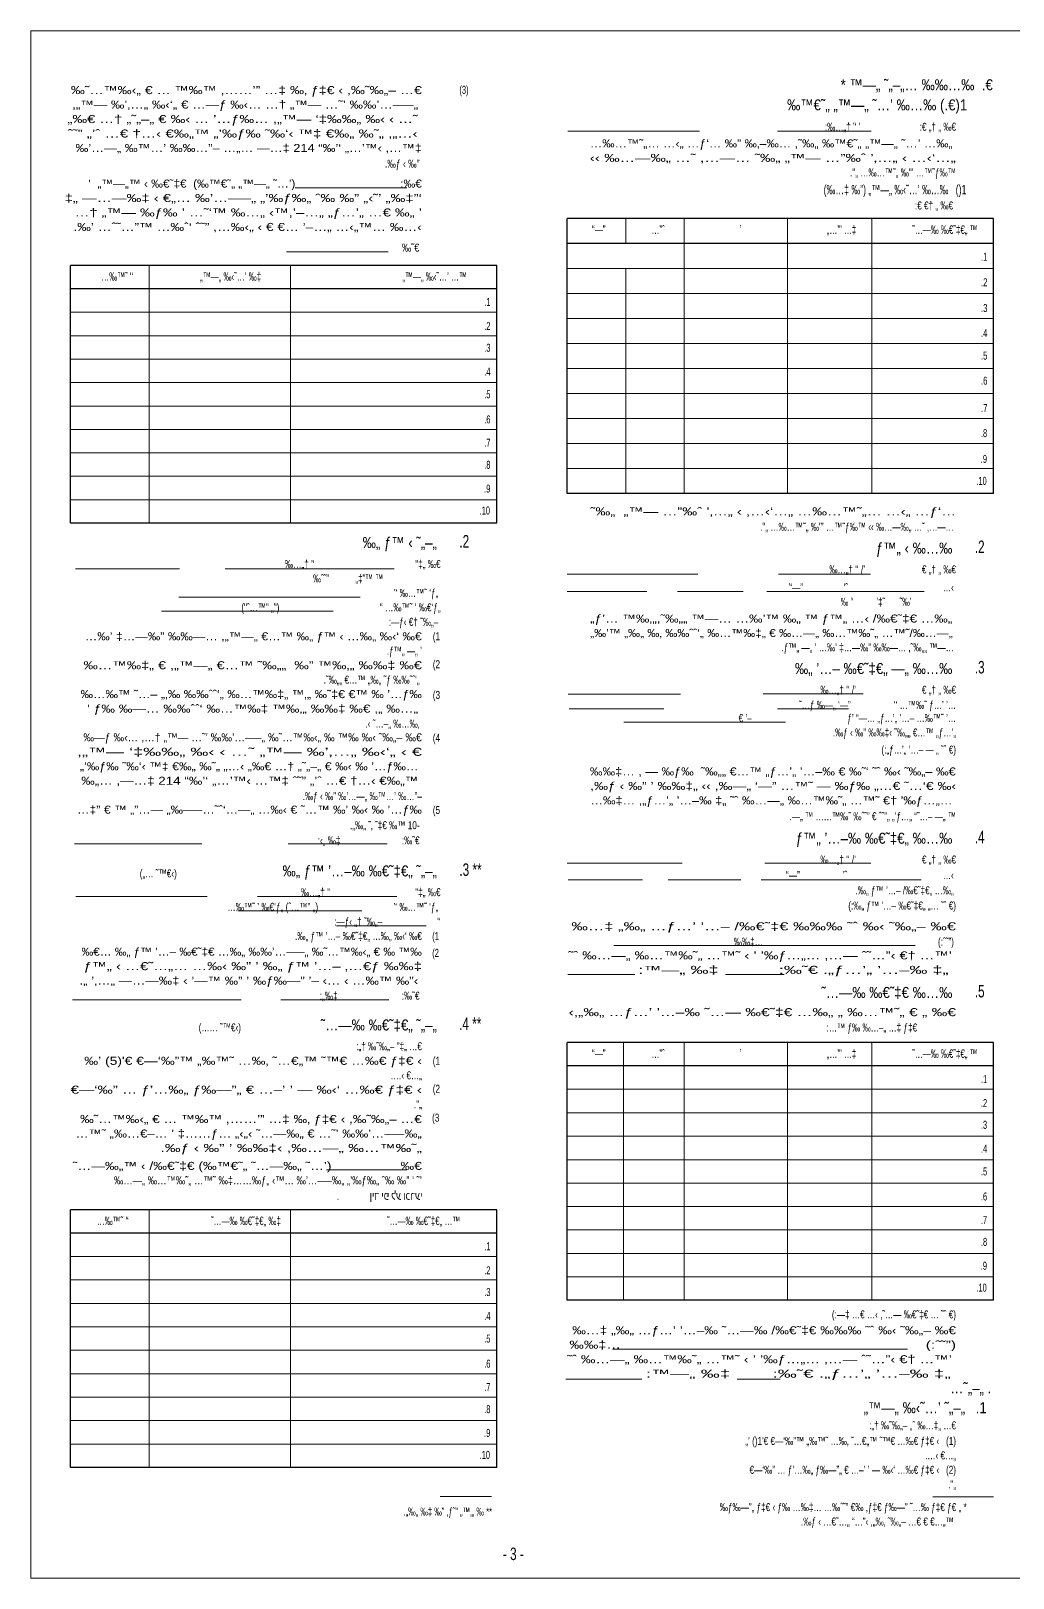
# Model space of a CAD drawing. Extents: x 7547 to 13940, y 5348 to 8442.
# Drawn here: x 7547 to 9512, y 5348 to 8442 of the extents above; entities that cross this region are included whole.
import ezdxf
from ezdxf.enums import TextEntityAlignment as Align

# ---------------------------------------------------------------- set-up
doc = ezdxf.new("R2010")
doc.units = 0
doc.header["$LTSCALE"] = 50
doc.header["$MEASUREMENT"] = 0
doc.layers.add('AXES', color=7, linetype='CONTINUOUS')
for name, color, linetype, lineweight in [('misger-1', 11, 'CONTINUOUS', 30), ('misger-d', 1, 'CONTINUOUS', 18), ('text-1', 11, 'CONTINUOUS', 30), ('TEXT-d', 1, 'CONTINUOUS', 18), ('text-t', 1, 'CONTINUOUS', 18)]:
    doc.layers.add(name, color=color, linetype=linetype, lineweight=lineweight)
doc.styles.add('FONT_9_HAND', font='heb.shx', dxfattribs={"width": 0.8})
doc.styles.add('HEB2', font='heb.shx', dxfattribs={"width": 1.3, "height": 2})
doc.styles.add('TEXT', font='techno.shx', dxfattribs={"width": 0.8, "height": 20})

msp = doc.modelspace()

# ---------------------------------------------------------------- linework, layer by layer
at = {"layer": 'misger-1'}
for p, q in [((9472.4, 8067), (8619.3, 8067)), ((8619.3, 7517), (8619.3, 8067)), ((9472.4, 7517), (9472.4, 8067)), ((9472.4, 8017), (8619.3, 8017)), ((8478.7, 7973.3), (7625.6, 7973.3)), ((7625.6, 7457.6), (7625.6, 7973.3)), ((8478.7, 7457.6), (8478.7, 7973.3)), ((8478.7, 7926.4), (7625.6, 7926.4)), ((9472.4, 7517), (8619.3, 7517)), ((8478.7, 7457.6), (7625.6, 7457.6)), ((9472.4, 6419.3), (8619.3, 6419.3)), ((8619.3, 5903.7), (8619.3, 6419.3)), ((9472.4, 5903.7), (9472.4, 6419.3)), ((9472.4, 6372.4), (8619.3, 6372.4)), ((8478.7, 6084.9), (7625.6, 6084.9)), ((7625.6, 5569.3), (7625.6, 6084.9)), ((8478.7, 5569.3), (8478.7, 6084.9)), ((8478.7, 6038.1), (7625.6, 6038.1)), ((9472.4, 5903.7), (8619.3, 5903.7)), ((8478.7, 5569.3), (7625.6, 5569.3))]:
    msp.add_line(p, q, dxfattribs=at)
at = {"layer": 'misger-d'}
for p, q in [((8736.5, 8017), (8736.5, 8067)), ((8853.7, 7517), (8853.7, 8067)), ((9059.9, 7517), (9059.9, 8067)), ((9228.7, 7517), (9228.7, 8067)), ((7783.1, 7457.6), (7783.1, 7973.3)), ((8066.2, 7457.6), (8066.2, 7973.3)), ((9472.4, 7967), (8619.3, 7967)), ((8736.5, 7517), (8736.5, 7967)), ((9472.4, 7917), (8619.3, 7917)), ((8478.7, 7879.5), (7625.6, 7879.5)), ((9472.4, 7867), (8619.3, 7867)), ((8478.7, 7832.6), (7625.6, 7832.6)), ((9472.4, 7817), (8619.3, 7817)), ((8478.7, 7785.8), (7625.6, 7785.8)), ((9472.4, 7767), (8619.3, 7767)), ((8478.7, 7738.9), (7625.6, 7738.9)), ((9472.4, 7717), (8619.3, 7717)), ((8478.7, 7692), (7625.6, 7692)), ((8478.7, 7645.1), (7625.6, 7645.1)), ((9472.4, 7667), (8619.3, 7667)), ((9472.4, 7617), (8619.3, 7617)), ((8478.7, 7598.3), (7625.6, 7598.3)), ((8478.7, 7551.4), (7625.6, 7551.4)), ((9472.4, 7567), (8619.3, 7567)), ((8478.7, 7504.5), (7625.6, 7504.5)), ((8731.8, 5903.7), (8731.8, 6419.3)), ((8853.7, 5903.7), (8853.7, 6419.3)), ((9059.9, 5903.7), (9059.9, 6419.3)), ((9228.7, 5903.7), (9228.7, 6419.3)), ((9472.4, 6325.6), (8619.3, 6325.6)), ((9472.4, 6278.7), (8619.3, 6278.7)), ((9472.4, 6231.8), (8619.3, 6231.8)), ((9472.4, 6184.9), (8619.3, 6184.9)), ((9472.4, 6138.1), (8619.3, 6138.1)), ((7783.1, 5569.3), (7783.1, 6084.9)), ((8066.2, 5569.3), (8066.2, 6084.9)), ((9472.4, 6091.2), (8619.3, 6091.2)), ((9472.4, 6044.3), (8619.3, 6044.3)), ((8478.7, 5991.2), (7625.6, 5991.2)), ((9472.4, 5997.4), (8619.3, 5997.4)), ((8478.7, 5944.3), (7625.6, 5944.3)), ((9472.4, 5950.6), (8619.3, 5950.6)), ((8478.7, 5897.4), (7625.6, 5897.4)), ((8478.7, 5850.6), (7625.6, 5850.6)), ((8478.7, 5803.7), (7625.6, 5803.7)), ((8478.7, 5756.8), (7625.6, 5756.8)), ((8478.7, 5709.9), (7625.6, 5709.9)), ((8478.7, 5663.1), (7625.6, 5663.1)), ((8478.7, 5616.2), (7625.6, 5616.2))]:
    msp.add_line(p, q, dxfattribs=at)
msp.add_lwpolyline([(7546.6, 5348.3), (13940.2, 5348.3), (13940.2, 8442), (7546.6, 8442)], close=True, dxfattribs=at)
at = {"layer": 'TEXT-d', "color": 9}
for p, q in [((8884.4, 8241.5), (8620.5, 8241.5)), ((9227.8, 8241.5), (9040.1, 8241.5)), ((8298.5, 8128.5), (8075.4, 8128.5)), ((8261.5, 8000.5), (8057.8, 8000.5)), ((7843.6, 7366.5), (7635.5, 7366.5)), ((8273.5, 7366.5), (7935.2, 7366.5)), ((8619.5, 7355.5), (8881.1, 7355.5)), ((9041.9, 7355.5), (9226.2, 7355.5)), ((8205.5, 7309.5), (7842.3, 7309.5)), ((8619.5, 7320.9), (8778.9, 7320.9)), ((8840.1, 7320.9), (8971.3, 7320.9)), ((9018.8, 7320.9), (9333.7, 7320.9)), ((8151, 7281.5), (7807.5, 7281.5)), ((9211.5, 7116.5), (9011.4, 7116.5)), ((8846.4, 7115.5), (8621.5, 7115.5)), ((8812.7, 7086.5), (8623.5, 7086.5)), ((9182.5, 7086.5), (9040.1, 7086.5)), ((9056.3, 7059.5), (8732.9, 7059.5)), ((7888.5, 6816.5), (7633.5, 6816.5)), ((8259.5, 6816.5), (8061.3, 6816.5)), ((8849.3, 6777.5), (8619.5, 6777.5)), ((9227.2, 6777.5), (9015, 6777.5)), ((8770.3, 6744.5), (8621.5, 6744.5)), ((8967, 6744.5), (8821.4, 6744.5)), ((9327.5, 6744.5), (9007.3, 6744.5)), ((7899.4, 6711.5), (7636.5, 6711.5)), ((8208.5, 6682.5), (7960.6, 6682.5)), ((8278.5, 6711.5), (8000.1, 6711.5)), ((8337.5, 6652.5), (8158.1, 6652.5)), ((9315.5, 6613.5), (8713, 6613.5)), ((8754.5, 6555.5), (8620.5, 6555.5)), ((9053.5, 6555.5), (8936.5, 6555.5)), ((7967.4, 6504.5), (7629.5, 6504.5)), ((8262.5, 6504.5), (8046.4, 6504.5)), ((8298.5, 6164.5), (8137.6, 6164.5)), ((8710.1, 5806), (9300.5, 5806)), ((8768.5, 5746.2), (8616.9, 5746.2)), ((9045.7, 5746.2), (8959.7, 5746.2)), ((8468.1, 5511.4), (8365.3, 5511.4))]:
    msp.add_line(p, q, dxfattribs=at)
at = {"layer": 'TEXT-d', "ltscale": 8}
msp.add_line((9472.6, 5511), (9351.1, 5511), dxfattribs=at)

# ---------------------------------------------------------------- texts
at = {"layer": 'AXES', "color": 3, "linetype": 'Continuous', "style": 'FONT_9_HAND', "width": 0.705882}
for s, p in [('.2', (8403.7, 7409)), ('.2', (9434.9, 7397.9)), ('.3', (9434.9, 7157.2)), ('.4', (9434.9, 6817.7)), ('.3 **', (8403.7, 6752.4)), ('.5', (9434.9, 6509.4)), ('.4 **', (8403.2, 6444.3)), ('- 3 -', (8490.8, 5384.2))]:
    msp.add_text(s, height=25, dxfattribs=at).set_placement(p)
at = {"layer": 'text-1', "ltscale": 8, "style": 'HEB2', "width": 0.9}
for s, p in [('* ™—„ ˜„–„… ‰‰…‰  .€', (9471, 8323.4)), ('‰™€˜„ „™—„ ˜…’ ‰…‰ (.€)1', (9419.8, 8283.2)), ('‰„ ƒ™ ‹ ˜„–„^J', (8366.2, 7408)), ('ƒ™„ ‹ ‰…‰^J', (9397.4, 7396.9)), ('‰„ ’…– ‰€˜‡€„ —„ ‰…‰^J', (9397.4, 7156.1)), ('ƒ™„ ’…–‰ ‰€˜‡€„ ‰…‰^J', (9397.4, 6816.7)), ('‰„ ƒ™ ’…–‰ ‰€˜‡€„ ˜„–„^J', (8366.2, 6751.3)), ('˜…—‰ ‰€˜‡€ ‰…‰^J', (9397.4, 6508.3)), ('˜…—‰ ‰€˜‡€„ ˜„–„^J', (8366.2, 6443.3)), ('…˜„–„ .^J', (9475.3, 5717.4)), ('„™—„ ‰‹˜…’ ˜„–„^J', (9422.9, 5677.9))]:
    msp.add_text(s, height=22, dxfattribs=at).set_placement(p, align=Align.RIGHT)
at = {"layer": 'text-1', "color": 1, "ltscale": 8, "style": 'HEB2', "width": 0.7}
msp.add_text('(‰…‡ ‰”) „™—„ ‰‹˜…’ ‰…‰   ()1', height=18.75, dxfattribs=at).set_placement((9418.2, 8115.4), align=Align.RIGHT)
at = {"layer": 'text-1', "ltscale": 8, "style": 'HEB2', "width": 0.9}
msp.add_text('.1', height=22, dxfattribs=at).set_placement((9436.7, 5677.9))
at = {"layer": 'TEXT-d', "ltscale": 8, "style": 'HEB2'}
for s, width, p, p2 in [('‰˜…™‰‹„ € … ™‰™ ,……’” …‡ ‰‚ ƒ‡€ ‹ ,‰˜‰„– …€', 0.911132, (7626.3, 8315.7), (8328.7, 8315.7)), (',„™— ‰’‚…„ ‰‹‘„ € …—ƒ ‰‹… …† „™— …˜’ ‰‰’…–—„^J', 0.854083, (7629, 8286.8), (8328.7, 8286.8)), ('„‰€ …† „˜„–„ € ‰‹ … ’…ƒ‰… ,„™— ‘‡‰‰„ ‰‹ ‹ …˜^J', 0.857566, (7619.7, 8257.8), (8328.7, 8257.8)), ('ˆ˜” „’ˆ …€ †…‹ €‰„™ „’‰ƒ‰ ˜‰‘‹ ™‡ €‰„ ‰˜„ ,„…‹^J', 0.903731, (7619.7, 8228.9), (8328.7, 8228.9)), ('‰’…—„ ‰™…’ ‰‰…”– …„… —…‡ 214 “‰’‘ „…’™‹ ,…™‡', 0.874399, (7635.7, 8200), (8328.7, 8200)), ('…‰…™˜„… …‹„ …ƒ‘… ‰” ‰‚–‰… ,˜‰„ ‰™€˜„ „™—„ ˜…’ …‰„^J', 0.831001, (8664.9, 8209.1), (9397.4, 8209.1)), ('‹‹ ‰…—‰„ …˜ ,…—… ˜‰„ „™— …”‰ˆ ’‚…„ ‹ …‹‘…„', 0.79686, (8664.5, 8180.2), (9397, 8180.2)), ('’  „™—„™ ‹ ‰€˜‡€  (‰™€˜„ „™—„ ˜…’)                                :‰€', 0.697138, (7661.2, 8128.8), (8328.7, 8128.8)), ('‡„ —…—‰‡ ‹ €„… ‰’…–—„ „’‰ƒ‰„ ˆ‰ ‰” „‹˜’ „‰‡”‘', 0.875241, (7614, 8099.9), (8328.7, 8099.9)), ('…† „™— ‰ƒ‰ ’ …˜‘™ ‰…„ ‹™,’–…„ „ƒ…’„ …€ ‰„ ’', 0.832259, (7634, 8071), (8328.7, 8071)), ('.‰’ …ˆ˜…”™ …‰ˆ‘ ˆ˜” ,…‰‹„ ‹ € €… ’–…„ …‹„™… ‰…‹', 0.78834, (7631.4, 8042.1), (8328.7, 8042.1)), ('˜‰„  „™— …”‰ˆ ’‚…„ ‹ ,…‹‘…„ …‰…™˜„… …‹„ …ƒ‘…', 0.848763, (8666, 7473.2), (9397.5, 7473.2)), ('„ƒ’… ™‰‚„,˜‰„„ ™—… …‰’™ ‰„ ™ ƒ™„ …‹ /‰€˜‡€ …‰„^J', 0.817047, (8665.2, 7259), (9397.4, 7259)), ('…‰’ ‡…—‰” ‰‰—… ,„™—„ €…™ ‰„ ƒ™ ‹ …‰„ ‰‹‘ ‰€', 0.811528, (7654.4, 7223.5), (8328.7, 7223.5)), ('„‰’™ „‰„ ‰‚ ‰‰ˆˆ‘„ ‰…™‰‡„ € ‰…—„ ‰…™‰˜„ …™˜/‰…—„^J', 0.816652, (8665.4, 7230.1), (9397.5, 7230.1)), ('‰…™‰‡„ € ,„™—„ €…™ ˜‰„„  ‰” ™‰‚„ ‰‰‡ ‰€', 0.884499, (7651.6, 7165.7), (8328.7, 7165.7)), ('‰…‰™ ˜…– „‚‰ ‰‰ˆˆ‘„ ‰…™‰‡„ ™‚„ ‰˜‡€ €™ ‰ ’…ƒ‰', 0.898399, (7645.9, 7107.9), (8328.7, 7107.9)), ('’ ƒ‰ ‰—… ‰‰ˆˆ‘ ‰…™‰‡ ™‰‚„ ‰‰‡ ‰€ ,„ ‰…„^J', 0.859836, (7658.7, 7078.9), (8328.7, 7078.9)), ('‰—ƒ ‰‹… ,…† „™— …˜’ ‰‰’…–—„ ‰˜…™‰‹„ ‰ ™‰ ‰‹ ˜‰„– ‰€', 0.818889, (7651.6, 7021.5), (8328.7, 7021.5)), (',„™— ‘‡‰‰„ ‰‹ ‹ …˜ „™— ‰’‚…„ ‰‹‘„ ‹ €', 0.815929, (7638.8, 6992.5), (8328.7, 6992.5)), ('„’‰ƒ‰ ˜‰‘‹ ™‡ €‰„ ‰˜„ „…‹ „‰€ …† „˜„–„ € ‰‹ ‰ ’…ƒ‰…^J', 0.846787, (7644.5, 6963.6), (8328.7, 6963.6)), ('‰‰‡… , — ‰ƒ‰  ˜‰„„ €…™ „ƒ…’„ ’…–‰ € ‰˜‘ ˜ˆ ‰‹ ˜‰„– ‰€', 0.765388, (8664.8, 6953.2), (9396.7, 6953.2)), ('‰„… ,—…‡ 214 “‰’‘ „…’™‹ …™‡ ˆ˜” „’ˆ …€ †…‹ €‰„™^J', 0.818899, (7647.3, 6934.7), (8328.7, 6934.7)), (',‰ƒ ‹ ‰” ’ ‰‰‡„ ‹‹ ,‰—„ ‘—” …™˜ — ‰ƒ‰ „…€ ˜…‘€ ‰‹', 0.776782, (8665.5, 6924.3), (9397.4, 6924.3)), ('…‰‡… ,„ƒ…’„ ’…–‰ ‡„ ˜ˆ ‰…—„ ‰…™‰˜„ …™˜ €† ’‰ƒ…„…^J', 0.815559, (8665.6, 6895.3), (9397.4, 6895.3)), ('…‡” € ™ „”…— „‰–—…˜ˆ‘…—„ …‰‹ € ˜…™ ‰’ ‰‹ ‰ ’…ƒ‰', 0.818692, (7638.8, 6876.9), (8328.7, 6876.9)), ('‰…‡ „‰„ …ƒ…’ ’…– /‰€˜‡€ ‰‰‰ ˜ˆ ‰‹ ˜‰„– ‰€', 0.960191, (8627.8, 6643.6), (9397.4, 6643.6)), ('‰€… ‰„ ƒ™ ’…– ‰€˜‡€ …‰„ ‰‰’…–—„ ‰˜…™‰‹„ € ‰ ™‰', 0.841254, (7647.8, 6592.8), (8328.7, 6592.8)), ('˜ˆ ‰…—„ ‰…™‰˜„ …™˜ ‹ ’ ’‰ƒ…„… ,…— ˆ˜…”‹ €† …™’^J', 0.871913, (8621.9, 6585.4), (9397.4, 6585.4)), ('ƒ™„ ‹ …€˜…„… …‰‹ ‰” ’ ‰„ ƒ™ ’…– ‚…€ƒ ‰‰‡', 0.808866, (7652, 6563.9), (8328.7, 6563.9)), ('          :™—„ ‰‡            :‰˜€ .„ƒ…’„ ’…–‰ ‡„^J', 0.938401, (8661.2, 6556.5), (9392.4, 6556.5)), ('‹,„‰„ …ƒ…’ ’…–‰ ˜…— ‰€˜‡€ …‰„ „ ‰…™˜„ € „ ‰€', 0.840012, (8622.2, 6471.9), (9397.4, 6471.9)), ("‰’ (5)'€ €—‘‰”™ „‰™˜ …‰‚ ˜…€„™ ˜™€ …‰€ ƒ‡€ ‹", 0.836397, (7653.3, 6374.6), (8328.7, 6374.6)), ('€—‘‰” … ƒ’…‰„ ƒ‰—”„ € …–’ ’ — ‰‹‘ …‰€ ƒ‡€ ‹', 0.834362, (7626, 6316.8), (8328.7, 6316.8)), ('‰˜…™‰‹„ € … ™‰™ ,……’” …‡ ‰‚ ƒ‡€ ‹ ,‰˜‰„– …€', 0.887102, (7644.9, 6258.1), (8328.7, 6258.1)), ('…™˜ „‰…€–… ’ ‡……ƒ… „‹„‹ ˜…—‰„ € …˜’ ‰‰’…–—‰„', 0.858382, (7635.8, 6229.2), (8328.7, 6229.2)), ('                          .‰ƒ ‹ ‰” ’ ‰‰‡‹ ,‰…—„ ‰…™‰˜„', 0.977482, (7577.4, 6200.3), (8328.7, 6200.3)), ('˜…—‰„™ ‹ /‰€˜‡€ (‰™€˜„ ˜…—‰„ ˜…’)                  ‰€', 0.865407, (7630.4, 6164.5), (8328.7, 6164.5)), ('‰…—„ ‰…™‰˜„ …™˜ ‰‡……‰ƒ„ ‹™… ‰’…–—‰„ „’‰ƒ‰„ ˆ‰ ‰” ’ ˜’', 0.665263, (7712.7, 6135.6), (8328.7, 6135.6)), ('‰…‡ „‰„ …ƒ…’ ’…–‰ ˜…—‰ /‰€˜‡€ ‰‰‰ ˜ˆ ‰‹ ˜‰„– ‰€', 0.845609, (8629.5, 5835.8), (9397.4, 5835.8)), ('‰‰‡…                                                                               ', 0.783349, (8623.9, 5806.9), (9361.3, 5806.9)), ('                                                                              (:ˆ˜”)', 0.803843, (8660, 5806.9), (9397.4, 5806.9)), ('˜ˆ ‰…—„ ‰…™‰˜„ …™˜ ‹ ’ ’‰ƒ…„… ,…— ˆ˜…”‹ €† …™’^J', 0.87488, (8619.3, 5777.9), (9397.4, 5777.9)), ('           :™—„ ‰‡        :‰˜€ .„ƒ…’„ ’…–‰ ‡„^J', 0.985837, (8660.8, 5749), (9397.4, 5749))]:
    msp.add_text(s, height=16, dxfattribs=dict(at, width=width)).set_placement(p, p2, align=Align.FIT)
for s, width, p in [('(3)', 0.709121, (8403.7, 8316.3)), ('.1', 0.733354, (9447.2, 7982.4)), ('.2', 0.733354, (9447.2, 7931.4)), ('.1', 0.7, (8453.5, 7892)), ('.3', 0.733354, (9447.2, 7879.9)), ('.2', 0.7, (8453.5, 7844.1)), ('.4', 0.733354, (9447.2, 7830)), ('.3', 0.7, (8453.5, 7800.5)), ('.5', 0.733354, (9447.2, 7784.8)), ('.4', 0.7, (8453.5, 7752.6)), ('.6', 0.733354, (9447.2, 7734.7)), ('.5', 0.7, (8453.5, 7707.5)), ('.6', 0.7, (8453.5, 7657.3)), ('.7', 0.733354, (9447.2, 7680)), ('.8', 0.675946, (9447.2, 7629.8)), ('.7', 0.7, (8453.5, 7610.6)), ('.8', 0.675946, (8453.5, 7566.4)), ('.9', 0.675946, (9446.9, 7578.2)), ('.10', 0.675946, (9438, 7534.3)), ('.9', 0.675946, (8453.2, 7518.8)), ('.10', 0.675946, (8444.3, 7475)), ('(1', 0.765388, (8350.6, 7223.5)), ('(2', 0.765388, (8350.6, 7167.6)), ('(3', 0.765388, (8350.6, 7106.3)), ('(4', 0.765388, (8350.6, 7020.6)), ('(5', 0.765388, (8350.6, 6876.2)), ('(1', 0.709121, (8349.4, 6623.9)), ('(2', 0.709121, (8349.4, 6590.5)), (':…™ ƒ‰ ‰…–„ …‡ ƒ‡€', 0.765388, (9138.4, 6441.2)), ('(1', 0.765388, (8350.5, 6374.6)), ('.1', 0.675946, (9447.2, 6338.1)), ('(2', 0.765388, (8350.5, 6318.7)), ('.2', 0.675946, (9447.2, 6290.1)), ('(3', 0.765388, (8349.1, 6260.9)), ('.3', 0.675946, (9447.2, 6246.6)), ('.4', 0.675946, (9447.2, 6198.6)), ('.5', 0.675946, (9447.2, 6153.5)), ('.6', 0.675946, (9447.2, 6103.3)), ('.7', 0.675946, (9447.2, 6056.6)), ('.1', 0.675946, (8453.5, 6003.7)), ('.8', 0.675946, (9447.2, 6012.5)), ('.2', 0.675946, (8453.5, 5955.7)), ('.9', 0.675946, (9446.9, 5964.8)), ('.3', 0.675946, (8453.5, 5912.2)), ('.10', 0.675946, (9438, 5921)), ('.4', 0.675946, (8453.5, 5864.3)), ('.5', 0.675946, (8453.5, 5819.1)), ('.6', 0.675946, (8453.5, 5769)), ('.7', 0.675946, (8453.5, 5722.3)), ('.8', 0.675946, (8453.5, 5678.1)), ('.9', 0.675946, (8453.2, 5630.5)), ('.10', 0.675946, (8444.3, 5586.6))]:
    msp.add_text(s, height=16, dxfattribs=dict(at, width=width)).set_placement(p)
for s, height, width, p in [("      :‰…„† '‘ ’                          :€ „† „ ‰€", 16, 0.765388, (9397.4, 8242.4)), ('.‰ƒ ‹ ‰”^J', 16, 0.79686, (8328.7, 8168.5)), ('."„ …‰…™˜„ ‰"’ …™˜ƒ‰™', 16, 0.765388, (9397.2, 8151)), (':€ €† „ ‰€', 16, 0.765388, (9391.6, 8085.1)), ("'‘—”^J", 17, 0.7, (8700.5, 8036.2)), ('…”ˆ^J', 17, 0.7, (8819.1, 8036.2)), ('’^J', 17, 0.7, (8972.7, 8037.2)), ('„…’” …‡', 17, 0.7, (9197.9, 8036.2)), ('˜…—‰ ‰€˜‡€„ ™', 17, 0.7, (9440.6, 8036.2)), ('‰˜€^J', 16, 0.857536, (8328.7, 8000.7)), ("…‰™˜ '‘", 17, 0.7, (7751.3, 7942.5)), ('„™—„ ‰‹˜…’ ‰‡^J', 17, 0.7, (8011.5, 7942.5)), ('„™—„ ‰‹˜…’ …™', 17, 0.7, (8418.8, 7942.5)), ('."„ …‰…™˜„ ‰"’ …™˜ƒ‰™ ‹‹ ‰…—‰„ …˜ ,…—…^J', 16, 0.765388, (9397.4, 7442.4)), ('            ‰…„† \'‘                                            "‡„ ‰€', 16, 0.770719, (8366.2, 7368.1)), ("‰…„† '‘ /’                         € „† „ ‰€", 16, 0.765388, (9397.4, 7357.3)), ('‰ˆ˜”            „‡”™ ™', 16, 0.741967, (8251.3, 7339.2)), ("  '‘—”                  'ˆ                                          …‹^J", 16, 0.761286, (9397.4, 7321.4)), ("'‘ ‰…™˜ ‘ƒ„^J", 16, 0.765388, (8366.2, 7310.3)), ("‰ '‘           '‡˜       ˜‰’^J", 16, 0.709121, (9312.5, 7292.5)), ('("ˆ…™” „")                                            \'‘ …‰™˜ ’ ‰€‘ƒ„', 16, 0.765388, (8366.2, 7281.3)), (':—ƒ‹ €† ˜‰„–^J', 16, 0.765388, (8366.2, 7252.4)), ('.ƒ™„ —„ ’', 16, 0.765388, (8328.7, 7194.5)), ('.ƒ™„ —„ ’ …‰’ ‡…—‰” ‰‰—… ,˜‰„„ ™—…^J', 16, 0.765388, (9397.5, 7201.3)), ('.˜‰„„ €…™ „‰„ ˜ƒ ‰‰ˆˆ‘„^J', 16, 0.765388, (8328.7, 7136.7)), ("‰…„† '‘ /’                             € „† „ ‰€", 16, 0.765388, (9397.4, 7116.6)), ("˜…ƒ ‰—„ ‘—”                   '‘ …™‰˜ ƒ…’ ’…", 16, 0.765388, (9397.4, 7086.4)), ('.‹ ˜…–„ ‰…‰‚^J', 16, 0.765388, (8328.7, 7048.9)), ('€ ’–                                          ƒ’ “—… „ƒ…’„ ’…– …‰™˜ ’…', 16, 0.765388, (9397.4, 7060.1)), ('.‰ƒ ‹ ‰” ‰‰‡‹ ˜‰„„ €…™ „ƒ…’„', 16, 0.765388, (9397.4, 7031.2)), ('(:„ƒ…’„ ’…– — „ ˜ˆ €)', 16, 0.765388, (9397.4, 6996.9)), ('.‰ƒ ‹ ‰” ‰’…—„ ‰™…’ ‰…”–', 16, 0.765388, (8328.7, 6903.9)), ('.—„ ™ ……™‰˜ ‰ˆ˜” € ˆ˜”„ „’ƒ…„ “˜…– —„ ™', 16, 0.765388, (9397.4, 6863.7)), ('.„‰„ ˜‚ ˜‡€ ‰™ 10-^J', 16, 0.765388, (8328.7, 6845.8)), (':‹„ ‰‡                           :‰˜€^J', 16, 0.765388, (8328.7, 6815.4)), ("‰…„† '‘ /’                             € „† „ ‰€", 16, 0.765388, (9397.4, 6777.1)), ('(„… ˜™€‹)', 16, 0.770719, (7838.5, 6749.4)), ("  '‘—”                   'ˆ                                          …‹^J", 16, 0.765388, (9397.4, 6746)), ('            ‰…„† \'‘                                     "‡„ ‰€', 16, 0.770719, (8366.2, 6711.8)), ('.‰„ ƒ™ ’…– /‰€˜‡€„ …‰„^J', 16, 0.765388, (9397.4, 6715.6)), ("…‰™˜ ’ ‰€‘ƒ„ (ˆ…™” „)                                 '‘ ‰…™˜ ‘ƒ„^J", 16, 0.770719, (8366.2, 6682.5)), ('(:‰„ ƒ™ ’…– ‰€˜‡€„ „… ˜ˆ €)', 16, 0.765388, (9397.4, 6685.1)), (":—ƒ‹ „† ˜‰„–                        '‘", 16, 0.770719, (8366.2, 6653)), ('.‰„ ƒ™ ’…– ‰€˜‡€„ …‰„ ‰‹‘ ‰€', 16, 0.770719, (8328.7, 6624.1)), ('‰‰‡…                                                                             (:ˆ˜”)', 16, 0.765388, (9393.1, 6612.8)), (':„‰‡                            :‰˜€^J', 16, 0.770719, (8328.7, 6504.8)), ('(…… ˜™€‹)', 16, 0.765388, (7966.8, 6441.4)), (':„† ‰˜‰„– "‡„ …€', 16, 0.765388, (8328.7, 6403.7)), ("'‘—”^J", 17, 0.7, (8700.5, 6388.5)), ('…”ˆ^J', 17, 0.7, (8819.1, 6388.5)), ('’^J', 17, 0.7, (8972.7, 6389.5)), ('„…’” …‡', 17, 0.7, (9197.9, 6388.5)), ('˜…—‰ ‰€˜‡€„ ™', 17, 0.7, (9440.6, 6388.5)), ('.…‹ €…„', 16, 0.765388, (8328.7, 6345.6)), ('."„', 16, 0.765388, (8328.7, 6287.8)), ("…‰™˜ '‘", 17, 0.7, (7742.3, 6054.1)), ('˜…—‰ ‰€˜‡€„ ‰‡^J', 17, 0.7, (8050.9, 6054.1)), ('˜…—‰ ‰€˜‡€„ …™', 17, 0.7, (8405.7, 6054.1)), ('(:—‡ …€ …‹ ,˜…— ‰€˜‡€ … ˜ˆ €)', 16, 0.765388, (9397.4, 5867.5)), (':„† ‰˜‰„– „ˆ ‰…‡„ …€', 16, 0.765388, (9397.4, 5645.7)), ("„’ ()1'€ €—‘‰”™ „‰™˜ …‰‚ ˜…€„™ ˜™€ …‰€ ƒ‡€ ‹   (1)", 16, 0.765388, (9397.4, 5614.5)), ('.…‹ €…„', 16, 0.765388, (9397.4, 5585.6)), ('€—‘‰” … ƒ’…‰„ ƒ‰—”„ € …–’ ’ — ‰‹‘ …‰€ ƒ‡€ ‹   (2)', 16, 0.765388, (9397.4, 5556.7)), ('."„', 16, 0.765388, (9397.4, 5527.8)), ('.„‰„ ‰‡ ‰” ,ƒ˜” „™‚„ ‰ **', 16, 0.709121, (8469, 5473.3)), ('‰ƒ‰—”„ ƒ‡€ ‹ ƒ‰ …‰‡… …‰ˆ˜” €‰ ,ƒ‡€ ƒ‰—” ˜…‰ ƒ‡€ ƒ€ „ *', 16, 0.765388, (9418.8, 5482.2)), ('.‰ƒ ‹ …€˜…„ “…”‹ ,„‰‚ ˜‰„– …€ € €…„™^J', 16, 0.765388, (9397.4, 5453.3))]:
    msp.add_text(s, height=height, dxfattribs=dict(at, width=width)).set_placement(p, align=Align.RIGHT)
at = {"layer": 'TEXT-d', "ltscale": 8, "style": 'HEB2', "width": 0.792124}
msp.add_text('.„ ’‚…„ —…—‰‡ ‹ ’—™ ‰” ’ ‰ƒ‰—” ’– ‹… ‹ …‰™ ‰”‹^J', height=16, rotation=360, dxfattribs=at).set_placement((7643.6, 6534.9), (8328.7, 6534.9), align=Align.FIT)
at = {"layer": 'text-t', "style": 'TEXT', "text_generation_flag": 2, "width": 0.8}
for s, p in [('.', (8163.1, 6104.6)), ('יערכו על פי דין', (8329.9, 6104.6))]:
    msp.add_text(s, height=16, dxfattribs=at).set_placement(p)

doc.saveas('drawing.dxf')
